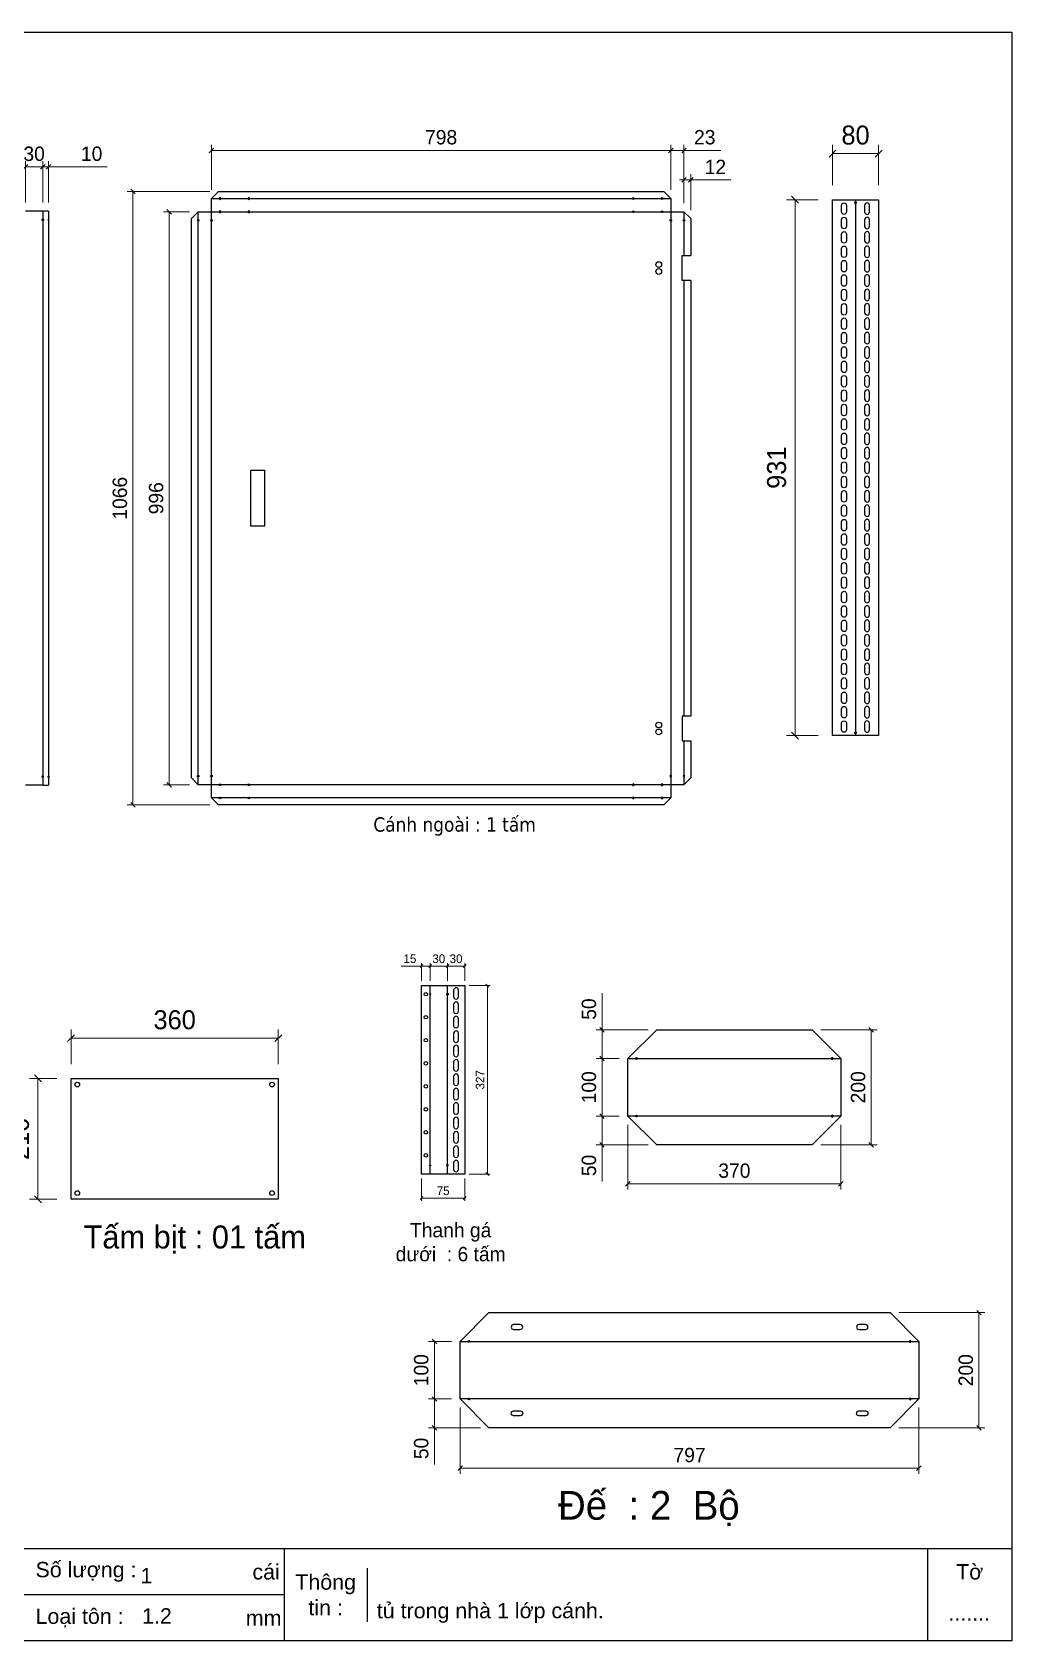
# Model space of a CAD drawing. Header units: millimetres. Extents: x 0 to 3953, y 0 to 2795.
# Drawn here: x 2251 to 3953, y 0 to 2795 of the extents above; entities that cross this region are included whole.
import ezdxf

# ---------------------------------------------------------------- set-up
doc = ezdxf.new("R2010")
doc.units = ezdxf.units.MM
doc.linetypes.add('DASHED', pattern=[0.75, 0.5, -0.25])
for name, color, linetype in [('CNC', 7, 'Continuous'), ('DIM', 253, 'Continuous'), ('THIET BI', 2, 'Continuous')]:
    doc.layers.add(name, color=color, linetype=linetype)
doc.styles.add('Arial', font='arial.ttf')
doc.dimstyles.new('Dim-15', dxfattribs={"dimtxt": 15, "dimasz": 5, "dimexe": 5, "dimexo": 8, "dimgap": 5, "dimtad": 1, "dimdec": 0, "dimtxsty": 'Standard', "dimblk": 'OBLIQUE', "dimcen": 10, "dimclrd": 5, "dimclre": 5, "dimclrt": 3, "dimazin": 3, "dimtfac": 1, "dimtdec": 0, "dimtmove": 0, "dimatfit": 3, "dimldrblk": 'OBLIQUE', "dimlwd": 9, "dimlwe": 9})
doc.dimstyles.new('Dim-25', dxfattribs={"dimtxt": 25, "dimasz": 8, "dimexe": 10, "dimexo": 15, "dimgap": 10, "dimtad": 1, "dimdec": 0, "dimtxsty": 'Standard', "dimblk": 'OBLIQUE', "dimcen": 10, "dimclrd": 5, "dimclre": 5, "dimclrt": 3, "dimazin": 3, "dimtfac": 1, "dimtdec": 0, "dimtmove": 0, "dimatfit": 3, "dimldrblk": 'OBLIQUE', "dimlwd": 9, "dimlwe": 9})
doc.dimstyles.new('Dim-33', dxfattribs={"dimtxt": 33, "dimasz": 12, "dimexe": 15, "dimexo": 25, "dimgap": 15, "dimtad": 1, "dimdec": 0, "dimtxsty": 'Standard', "dimblk": 'OBLIQUE', "dimcen": 10, "dimclrd": 5, "dimclre": 5, "dimclrt": 3, "dimazin": 3, "dimtfac": 1, "dimtdec": 0, "dimtmove": 0, "dimatfit": 3, "dimldrblk": 'OPEN30', "dimlwd": 9, "dimlwe": 9})

# ---------------------------------------------------------------- blocks, each defined once
blk = doc.blocks.new('f3daunguoc')
at = {"layer": 'CNC', "color": 2, "lineweight": -3}
blk.add_circle((0, 0), 1.5, dxfattribs=at)
blk = doc.blocks.new('*D1')
at = {"color": 0, "linetype": 'ByBlock', "lineweight": -2}
for p, q in [((3379.4, 2534.3), (3387.4, 2542.3)), ((3399.4, 2542.3), (3391.4, 2534.3))]:
    blk.add_line(p, q, dxfattribs=at)
at = {"layer": 'Defpoints', "color": 0, "ltscale": 3, "transparency": 16777216}
for p in [(3395.4, 2538.3), (3383.4, 2483.1), (3395.4, 2471.1)]:
    blk.add_point(p, dxfattribs=at)
at = {"layer": 'DIM', "color": 5, "lineweight": 9, "ltscale": 3, "transparency": 16777216}
for p, q in [((3383.4, 2498.1), (3383.4, 2548.3)), ((3395.4, 2486.1), (3395.4, 2548.3)), ((3383.4, 2538.3), (3375.4, 2538.3)), ((3383.4, 2538.3), (3395.4, 2538.3)), ((3395.4, 2538.3), (3464.6, 2538.3))]:
    blk.add_line(p, q, dxfattribs=at)
at = {"layer": 'DIM', "color": 3, "ltscale": 3, "transparency": 16777216, "insert": (3438, 2560.9), "char_height": 25, "attachment_point": 5}
blk.add_mtext('12', dxfattribs=at)
blk = doc.blocks.new('_Oblique')
at = {"color": 0, "linetype": 'ByBlock', "lineweight": -2}
blk.add_line((-0.5, -0.5), (0.5, 0.5), dxfattribs=at)
blk = doc.blocks.new('*D2')
at = {"color": 0, "linetype": 'ByBlock', "lineweight": -2}
for p, q in [((3364.4, 2593.6), (3356.4, 2585.6)), ((3379.4, 2585.6), (3387.4, 2593.6))]:
    blk.add_line(p, q, dxfattribs=at)
at = {"layer": 'Defpoints', "color": 0, "ltscale": 3, "transparency": 16777216}
for p in [(3383.4, 2589.6), (3360.4, 2506.1), (3383.4, 2483.1)]:
    blk.add_point(p, dxfattribs=at)
at = {"layer": 'DIM', "color": 5, "lineweight": 9, "ltscale": 3, "transparency": 16777216}
for p, q in [((3360.4, 2521.1), (3360.4, 2599.6)), ((3383.4, 2498.1), (3383.4, 2599.6)), ((3360.4, 2589.6), (3383.4, 2589.6)), ((3383.4, 2589.6), (3447.7, 2589.6))]:
    blk.add_line(p, q, dxfattribs=at)
at = {"layer": 'DIM', "color": 3, "ltscale": 3, "transparency": 16777216, "insert": (3419.5, 2612.4), "char_height": 25, "attachment_point": 5}
blk.add_mtext('23', dxfattribs=at)
blk = doc.blocks.new('*D3')
at = {"color": 0, "linetype": 'ByBlock', "lineweight": -2}
for p, q in [((2566.4, 2593.6), (2558.4, 2585.6)), ((3356.4, 2585.6), (3364.4, 2593.6))]:
    blk.add_line(p, q, dxfattribs=at)
at = {"layer": 'Defpoints', "color": 0, "ltscale": 3, "transparency": 16777216}
for p in [(2562.4, 2589.6), (2562.4, 2506.1), (3360.4, 2506.1)]:
    blk.add_point(p, dxfattribs=at)
at = {"layer": 'DIM', "color": 5, "lineweight": 9, "ltscale": 3, "transparency": 16777216}
for p, q in [((2562.4, 2521.1), (2562.4, 2599.6)), ((3360.4, 2521.1), (3360.4, 2599.6)), ((3360.4, 2589.6), (2562.4, 2589.6))]:
    blk.add_line(p, q, dxfattribs=at)
at = {"layer": 'DIM', "color": 3, "ltscale": 3, "transparency": 16777216, "insert": (2961.4, 2612.4), "char_height": 25, "attachment_point": 5}
blk.add_mtext('798', dxfattribs=at)
blk = doc.blocks.new('*D4')
at = {"color": 0, "linetype": 'ByBlock', "lineweight": -2}
for p, q in [((2430, 2514.1), (2422, 2522.1)), ((2422, 1456.5), (2430, 1448.5))]:
    blk.add_line(p, q, dxfattribs=at)
at = {"layer": 'Defpoints', "color": 0, "ltscale": 3, "transparency": 16777216}
for p in [(2574.4, 2518.1), (2426, 1452.5), (2574.4, 1452.5)]:
    blk.add_point(p, dxfattribs=at)
at = {"layer": 'DIM', "color": 5, "lineweight": 9, "ltscale": 3, "transparency": 16777216}
for p, q in [((2559.4, 2518.1), (2416, 2518.1)), ((2426, 2518.1), (2426, 1452.5)), ((2559.4, 1452.5), (2416, 1452.5))]:
    blk.add_line(p, q, dxfattribs=at)
at = {"layer": 'DIM', "color": 3, "ltscale": 3, "transparency": 16777216, "insert": (2403.3, 1985.3), "char_height": 25, "attachment_point": 5, "rotation": 90}
blk.add_mtext('1066', dxfattribs=at)
blk = doc.blocks.new('*D5')
at = {"color": 0, "linetype": 'ByBlock', "lineweight": -2}
for p, q in [((2493, 2479.1), (2485, 2487.1)), ((2485, 1491.5), (2493, 1483.5))]:
    blk.add_line(p, q, dxfattribs=at)
at = {"layer": 'Defpoints', "color": 0, "ltscale": 3, "transparency": 16777216}
for p in [(2489, 2483.1), (2539.4, 2483.1), (2539.4, 1487.5)]:
    blk.add_point(p, dxfattribs=at)
at = {"layer": 'DIM', "color": 5, "lineweight": 9, "ltscale": 3, "transparency": 16777216}
for p, q in [((2524.4, 2483.1), (2479, 2483.1)), ((2489, 1487.5), (2489, 2483.1)), ((2524.4, 1487.5), (2479, 1487.5))]:
    blk.add_line(p, q, dxfattribs=at)
at = {"layer": 'DIM', "color": 3, "ltscale": 3, "transparency": 16777216, "insert": (2466.3, 1985.3), "char_height": 25, "attachment_point": 5, "rotation": 90}
blk.add_mtext('996', dxfattribs=at)
blk = doc.blocks.new('*D13')
at = {"color": 0, "linetype": 'ByBlock', "lineweight": -2}
for p, q in [((2243.2, 2564.9), (2235.2, 2556.9)), ((2265.2, 2556.9), (2273.2, 2564.9))]:
    blk.add_line(p, q, dxfattribs=at)
at = {"layer": 'Defpoints', "color": 0, "transparency": 16777216}
for p in [(2269.2, 2560.9), (2239.2, 2484.1), (2269.2, 2484.1)]:
    blk.add_point(p, dxfattribs=at)
at = {"layer": 'DIM', "color": 5, "lineweight": 9, "transparency": 16777216}
for p, q in [((2239.2, 2499.1), (2239.2, 2570.9)), ((2239.2, 2560.9), (2269.2, 2560.9)), ((2269.2, 2499.1), (2269.2, 2570.9))]:
    blk.add_line(p, q, dxfattribs=at)
at = {"layer": 'DIM', "color": 3, "transparency": 16777216, "insert": (2254.2, 2583.7), "char_height": 25, "attachment_point": 5}
blk.add_mtext('30', dxfattribs=at)
blk = doc.blocks.new('*D14')
at = {"color": 0, "linetype": 'ByBlock', "lineweight": -2}
for p, q in [((2265.2, 2556.9), (2273.2, 2564.9)), ((2283.2, 2564.9), (2275.2, 2556.9))]:
    blk.add_line(p, q, dxfattribs=at)
at = {"layer": 'Defpoints', "color": 0, "transparency": 16777216}
for p in [(2279.2, 2560.9), (2269.2, 2484.1), (2279.2, 2484.1)]:
    blk.add_point(p, dxfattribs=at)
at = {"layer": 'DIM', "color": 5, "lineweight": 9, "transparency": 16777216}
for p, q in [((2269.2, 2560.9), (2261.2, 2560.9)), ((2269.2, 2499.1), (2269.2, 2570.9)), ((2269.2, 2560.9), (2279.2, 2560.9)), ((2279.2, 2499.1), (2279.2, 2570.9)), ((2279.2, 2560.9), (2380.9, 2560.9))]:
    blk.add_line(p, q, dxfattribs=at)
at = {"layer": 'DIM', "color": 3, "transparency": 16777216, "insert": (2354.2, 2583.7), "char_height": 25, "attachment_point": 5}
blk.add_mtext('10', dxfattribs=at)
blk = doc.blocks.new('f2dauxuoi')
at = {"layer": 'CNC', "color": 2, "lineweight": -3}
blk.add_circle((0, 0), 1, dxfattribs=at)
blk = doc.blocks.new('*D23')
at = {"color": 0, "linetype": 'ByBlock', "lineweight": -2}
for p, q in [((3044.3, 1136), (3039.3, 1141)), ((3039.3, 813.6), (3044.3, 808.6))]:
    blk.add_line(p, q, dxfattribs=at)
at = {"layer": 'Defpoints', "color": 0, "transparency": 16777216}
for p in [(3002.4, 1138.5), (3002.4, 811.1), (3041.8, 811.1)]:
    blk.add_point(p, dxfattribs=at)
at = {"layer": 'DIM', "color": 5, "lineweight": 9, "transparency": 16777216}
for p, q in [((3010.4, 1138.5), (3046.8, 1138.5)), ((3041.8, 1138.5), (3041.8, 811.1)), ((3010.4, 811.1), (3046.8, 811.1))]:
    blk.add_line(p, q, dxfattribs=at)
at = {"layer": 'DIM', "color": 3, "transparency": 16777216, "insert": (3029.2, 974.8), "char_height": 15, "attachment_point": 5, "rotation": 90}
blk.add_mtext('327', dxfattribs=at)
blk = doc.blocks.new('*D24')
at = {"color": 0, "linetype": 'ByBlock', "lineweight": -2}
for p, q in [((2929.9, 771.8), (2924.9, 766.8)), ((2999.9, 766.8), (3004.9, 771.8))]:
    blk.add_line(p, q, dxfattribs=at)
at = {"layer": 'Defpoints', "color": 0, "transparency": 16777216}
for p in [(2927.4, 811.1), (3002.4, 811.1), (3002.4, 769.3)]:
    blk.add_point(p, dxfattribs=at)
at = {"layer": 'DIM', "color": 5, "lineweight": 9, "transparency": 16777216}
for p, q in [((2927.4, 803.1), (2927.4, 764.3)), ((3002.4, 803.1), (3002.4, 764.3)), ((2927.4, 769.3), (3002.4, 769.3))]:
    blk.add_line(p, q, dxfattribs=at)
at = {"layer": 'DIM', "color": 3, "transparency": 16777216, "insert": (2964.9, 781.9), "char_height": 15, "attachment_point": 5}
blk.add_mtext('75', dxfattribs=at)
blk = doc.blocks.new('*D25')
at = {"color": 0, "linetype": 'ByBlock', "lineweight": -2}
for p, q in [((2944.9, 1175), (2939.9, 1170)), ((2969.9, 1170), (2974.9, 1175))]:
    blk.add_line(p, q, dxfattribs=at)
at = {"layer": 'Defpoints', "color": 0, "transparency": 16777216}
for p in [(2972.4, 1172.5), (2942.4, 1138.5), (2972.4, 1138.5)]:
    blk.add_point(p, dxfattribs=at)
at = {"layer": 'DIM', "color": 5, "lineweight": 9, "transparency": 16777216}
for p, q in [((2942.4, 1146.5), (2942.4, 1177.5)), ((2972.4, 1146.5), (2972.4, 1177.5)), ((2942.4, 1172.5), (2972.4, 1172.5))]:
    blk.add_line(p, q, dxfattribs=at)
at = {"layer": 'DIM', "color": 3, "transparency": 16777216, "insert": (2957.4, 1185.1), "char_height": 15, "attachment_point": 5}
blk.add_mtext('30', dxfattribs=at)
blk = doc.blocks.new('*D26')
at = {"color": 0, "linetype": 'ByBlock', "lineweight": -2}
for p, q in [((2974.9, 1175), (2969.9, 1170)), ((2999.9, 1170), (3004.9, 1175))]:
    blk.add_line(p, q, dxfattribs=at)
at = {"layer": 'Defpoints', "color": 0, "transparency": 16777216}
for p in [(3002.4, 1172.5), (2972.4, 1138.5), (3002.4, 1138.5)]:
    blk.add_point(p, dxfattribs=at)
at = {"layer": 'DIM', "color": 5, "lineweight": 9, "transparency": 16777216}
for p, q in [((2972.4, 1146.5), (2972.4, 1177.5)), ((3002.4, 1146.5), (3002.4, 1177.5)), ((2972.4, 1172.5), (3002.4, 1172.5))]:
    blk.add_line(p, q, dxfattribs=at)
at = {"layer": 'DIM', "color": 3, "transparency": 16777216, "insert": (2987.4, 1185.1), "char_height": 15, "attachment_point": 5}
blk.add_mtext('30', dxfattribs=at)
blk = doc.blocks.new('*D27')
at = {"color": 0, "linetype": 'ByBlock', "lineweight": -2}
for p, q in [((2929.9, 1175), (2924.9, 1170)), ((2939.9, 1170), (2944.9, 1175))]:
    blk.add_line(p, q, dxfattribs=at)
at = {"layer": 'Defpoints', "color": 0, "transparency": 16777216}
for p in [(2927.4, 1172.5), (2927.4, 1138.5), (2942.4, 1138.5)]:
    blk.add_point(p, dxfattribs=at)
at = {"layer": 'DIM', "color": 5, "lineweight": 9, "transparency": 16777216}
for p, q in [((2927.4, 1146.5), (2927.4, 1177.5)), ((2942.4, 1146.5), (2942.4, 1177.5)), ((2927.4, 1172.5), (2892.2, 1172.5)), ((2942.4, 1172.5), (2927.4, 1172.5))]:
    blk.add_line(p, q, dxfattribs=at)
at = {"layer": 'DIM', "color": 3, "transparency": 16777216, "insert": (2907.3, 1185.1), "char_height": 15, "attachment_point": 5}
blk.add_mtext('15', dxfattribs=at)
blk = doc.blocks.new('ovan8.5x20')
at = {"layer": 'CNC', "color": 2, "lineweight": -3}
for p, q in [((5.7, 4.2), (-5.8, 4.2)), ((-5.8, -4.2), (5.7, -4.2))]:
    blk.add_line(p, q, dxfattribs=at)
for centre, start, end in [((-5.8, 0), 90, 270), ((5.7, 0), 270, 90)]:
    blk.add_arc(centre, 4.25, start, end, dxfattribs=at)
blk = doc.blocks.new('*D28')
at = {"color": 0, "linetype": 'ByBlock', "lineweight": -2}
for p, q in [((3647.5, 2590.2), (3635.5, 2578.2)), ((3715.5, 2578.2), (3727.5, 2590.2))]:
    blk.add_line(p, q, dxfattribs=at)
at = {"layer": 'Defpoints', "color": 0, "ltscale": 3, "transparency": 16777216}
for p in [(3721.5, 2584.2), (3641.5, 2504), (3721.5, 2504)]:
    blk.add_point(p, dxfattribs=at)
at = {"layer": 'DIM', "color": 5, "lineweight": 9, "ltscale": 3, "transparency": 16777216}
for p, q in [((3641.5, 2529), (3641.5, 2599.2)), ((3641.5, 2584.2), (3721.5, 2584.2)), ((3721.5, 2529), (3721.5, 2599.2))]:
    blk.add_line(p, q, dxfattribs=at)
at = {"layer": 'DIM', "color": 3, "ltscale": 3, "transparency": 16777216, "insert": (3681.5, 2616.1), "char_height": 33, "attachment_point": 5}
blk.add_mtext('80', dxfattribs=at)
blk = doc.blocks.new('_Open30')
at = {"color": 0, "linetype": 'ByBlock', "lineweight": -2}
for p, q in [((-1, 0.27), (0, 0)), ((0, 0), (-1, -0.27)), ((0, 0), (-1, 0))]:
    blk.add_line(p, q, dxfattribs=at)
blk = doc.blocks.new('*D29')
at = {"color": 0, "linetype": 'ByBlock', "lineweight": -2}
for p, q in [((3582.4, 2498), (3570.4, 2510)), ((3570.4, 1578.8), (3582.4, 1566.8))]:
    blk.add_line(p, q, dxfattribs=at)
at = {"layer": 'Defpoints', "color": 0, "ltscale": 3, "transparency": 16777216}
for p in [(3641.5, 2504), (3576.4, 1572.8), (3641.5, 1572.8)]:
    blk.add_point(p, dxfattribs=at)
at = {"layer": 'DIM', "color": 5, "lineweight": 9, "ltscale": 3, "transparency": 16777216}
for p, q in [((3616.5, 2504), (3561.4, 2504)), ((3576.4, 2504), (3576.4, 1572.8)), ((3616.5, 1572.8), (3561.4, 1572.8))]:
    blk.add_line(p, q, dxfattribs=at)
at = {"layer": 'DIM', "color": 3, "ltscale": 3, "transparency": 16777216, "insert": (3544.5, 2038.4), "char_height": 33, "attachment_point": 5, "rotation": 90}
blk.add_mtext('931', dxfattribs=at)
blk = doc.blocks.new('*D33')
at = {"color": 0, "linetype": 'ByBlock', "lineweight": -2}
for p, q in [((3712.8, 1057.8), (3704.8, 1065.8)), ((3704.8, 865.8), (3712.8, 857.8))]:
    blk.add_line(p, q, dxfattribs=at)
at = {"layer": 'Defpoints', "color": 0, "transparency": 16777216}
for p in [(3606, 1061.8), (3606, 861.8), (3708.8, 861.8)]:
    blk.add_point(p, dxfattribs=at)
at = {"layer": 'DIM', "color": 5, "lineweight": 9, "transparency": 16777216}
for p, q in [((3621, 1061.8), (3718.8, 1061.8)), ((3708.8, 1061.8), (3708.8, 861.8)), ((3621, 861.8), (3718.8, 861.8))]:
    blk.add_line(p, q, dxfattribs=at)
at = {"layer": 'DIM', "color": 3, "transparency": 16777216, "insert": (3686, 961.8), "char_height": 25, "attachment_point": 5, "rotation": 90}
blk.add_mtext('200', dxfattribs=at)
blk = doc.blocks.new('*D34')
at = {"color": 0, "linetype": 'ByBlock', "lineweight": -2}
for p, q in [((3290, 798.1), (3282, 790.1)), ((3652, 790.1), (3660, 798.1))]:
    blk.add_line(p, q, dxfattribs=at)
at = {"layer": 'Defpoints', "color": 0, "transparency": 16777216}
for p in [(3286, 911.8), (3656, 911.8), (3656, 794.1)]:
    blk.add_point(p, dxfattribs=at)
at = {"layer": 'DIM', "color": 5, "lineweight": 9, "transparency": 16777216}
for p, q in [((3286, 896.8), (3286, 784.1)), ((3656, 896.8), (3656, 784.1)), ((3286, 794.1), (3656, 794.1))]:
    blk.add_line(p, q, dxfattribs=at)
at = {"layer": 'DIM', "color": 3, "transparency": 16777216, "insert": (3471, 816.8), "char_height": 25, "attachment_point": 5}
blk.add_mtext('370', dxfattribs=at)
blk = doc.blocks.new('*D35')
at = {"color": 0, "linetype": 'ByBlock', "lineweight": -2}
for p, q in [((3245, 1007.8), (3237, 1015.8)), ((3237, 915.8), (3245, 907.8))]:
    blk.add_line(p, q, dxfattribs=at)
at = {"layer": 'Defpoints', "color": 0, "transparency": 16777216}
for p in [(3286, 1011.8), (3241, 911.8), (3286, 911.8)]:
    blk.add_point(p, dxfattribs=at)
at = {"layer": 'DIM', "color": 5, "lineweight": 9, "transparency": 16777216}
for p, q in [((3271, 1011.8), (3231, 1011.8)), ((3241, 1011.8), (3241, 911.8)), ((3271, 911.8), (3231, 911.8))]:
    blk.add_line(p, q, dxfattribs=at)
at = {"layer": 'DIM', "color": 3, "transparency": 16777216, "insert": (3218.3, 961.8), "char_height": 25, "attachment_point": 5, "rotation": 90}
blk.add_mtext('100', dxfattribs=at)
blk = doc.blocks.new('*D36')
at = {"color": 0, "linetype": 'ByBlock', "lineweight": -2}
for p, q in [((3245, 1057.8), (3237, 1065.8)), ((3237, 1015.8), (3245, 1007.8))]:
    blk.add_line(p, q, dxfattribs=at)
at = {"layer": 'Defpoints', "color": 0, "transparency": 16777216}
for p in [(3241, 1061.8), (3336, 1061.8), (3286, 1011.8)]:
    blk.add_point(p, dxfattribs=at)
at = {"layer": 'DIM', "color": 5, "lineweight": 9, "transparency": 16777216}
for p, q in [((3241, 1061.8), (3241, 1125.6)), ((3321, 1061.8), (3231, 1061.8)), ((3241, 1011.8), (3241, 1061.8)), ((3271, 1011.8), (3231, 1011.8))]:
    blk.add_line(p, q, dxfattribs=at)
at = {"layer": 'DIM', "color": 3, "transparency": 16777216, "insert": (3218.3, 1097.7), "char_height": 25, "attachment_point": 5, "rotation": 90}
blk.add_mtext('50', dxfattribs=at)
blk = doc.blocks.new('*D37')
at = {"color": 0, "linetype": 'ByBlock', "lineweight": -2}
for p, q in [((3245, 907.8), (3237, 915.8)), ((3237, 865.8), (3245, 857.8))]:
    blk.add_line(p, q, dxfattribs=at)
at = {"layer": 'Defpoints', "color": 0, "transparency": 16777216}
for p in [(3286, 911.8), (3241, 861.8), (3336, 861.8)]:
    blk.add_point(p, dxfattribs=at)
at = {"layer": 'DIM', "color": 5, "lineweight": 9, "transparency": 16777216}
for p, q in [((3271, 911.8), (3231, 911.8)), ((3241, 911.8), (3241, 861.8)), ((3321, 861.8), (3231, 861.8)), ((3241, 861.8), (3241, 798.1))]:
    blk.add_line(p, q, dxfattribs=at)
at = {"layer": 'DIM', "color": 3, "transparency": 16777216, "insert": (3218.3, 826), "char_height": 25, "attachment_point": 5, "rotation": 90}
blk.add_mtext('50', dxfattribs=at)
blk = doc.blocks.new('*D38')
at = {"color": 0, "linetype": 'ByBlock', "lineweight": -2}
for p, q in [((2998.6, 303.9), (2990.6, 295.9)), ((3787.6, 295.9), (3795.6, 303.9))]:
    blk.add_line(p, q, dxfattribs=at)
at = {"layer": 'Defpoints', "color": 0, "transparency": 16777216}
for p in [(2994.6, 420.2), (3791.6, 420.2), (3791.6, 299.9)]:
    blk.add_point(p, dxfattribs=at)
at = {"layer": 'DIM', "color": 5, "lineweight": 9, "transparency": 16777216}
for p, q in [((2994.6, 405.2), (2994.6, 289.9)), ((3791.6, 405.2), (3791.6, 289.9)), ((2994.6, 299.9), (3791.6, 299.9))]:
    blk.add_line(p, q, dxfattribs=at)
at = {"layer": 'DIM', "color": 3, "transparency": 16777216, "insert": (3393.1, 322.6), "char_height": 25, "attachment_point": 5}
blk.add_mtext('797', dxfattribs=at)
blk = doc.blocks.new('*D39')
at = {"color": 0, "linetype": 'ByBlock', "lineweight": -2}
for p, q in [((2953.7, 516.2), (2945.7, 524.2)), ((2945.7, 424.2), (2953.7, 416.2))]:
    blk.add_line(p, q, dxfattribs=at)
at = {"layer": 'Defpoints', "color": 0, "transparency": 16777216}
for p in [(2994.6, 520.2), (2949.7, 420.2), (2994.6, 420.2)]:
    blk.add_point(p, dxfattribs=at)
at = {"layer": 'DIM', "color": 5, "lineweight": 9, "transparency": 16777216}
for p, q in [((2979.6, 520.2), (2939.7, 520.2)), ((2949.7, 520.2), (2949.7, 420.2)), ((2979.6, 420.2), (2939.7, 420.2))]:
    blk.add_line(p, q, dxfattribs=at)
at = {"layer": 'DIM', "color": 3, "transparency": 16777216, "insert": (2926.9, 470.2), "char_height": 25, "attachment_point": 5, "rotation": 90}
blk.add_mtext('100', dxfattribs=at)
blk = doc.blocks.new('*D40')
at = {"color": 0, "linetype": 'ByBlock', "lineweight": -2}
for p, q in [((2953.7, 416.2), (2945.7, 424.2)), ((2945.7, 374.2), (2953.7, 366.2))]:
    blk.add_line(p, q, dxfattribs=at)
at = {"layer": 'Defpoints', "color": 0, "transparency": 16777216}
for p in [(2994.6, 420.2), (2949.7, 370.2), (3044.6, 370.2)]:
    blk.add_point(p, dxfattribs=at)
at = {"layer": 'DIM', "color": 5, "lineweight": 9, "transparency": 16777216}
for p, q in [((2979.6, 420.2), (2939.7, 420.2)), ((2949.7, 420.2), (2949.7, 370.2)), ((3029.6, 370.2), (2939.7, 370.2)), ((2949.7, 370.2), (2949.7, 306.4))]:
    blk.add_line(p, q, dxfattribs=at)
at = {"layer": 'DIM', "color": 3, "transparency": 16777216, "insert": (2926.9, 334.3), "char_height": 25, "attachment_point": 5, "rotation": 90}
blk.add_mtext('50', dxfattribs=at)
blk = doc.blocks.new('*D41')
at = {"color": 0, "linetype": 'ByBlock', "lineweight": -2}
for p, q in [((3900, 566.2), (3892, 574.2)), ((3892, 374.2), (3900, 366.2))]:
    blk.add_line(p, q, dxfattribs=at)
at = {"layer": 'Defpoints', "color": 0, "ltscale": 3, "transparency": 16777216}
for p in [(3741.6, 570.2), (3896, 570.2), (3741.6, 370.2)]:
    blk.add_point(p, dxfattribs=at)
at = {"layer": 'DIM', "color": 5, "lineweight": 9, "ltscale": 3, "transparency": 16777216}
for p, q in [((3756.6, 570.2), (3906, 570.2)), ((3896, 370.2), (3896, 570.2)), ((3756.6, 370.2), (3906, 370.2))]:
    blk.add_line(p, q, dxfattribs=at)
at = {"layer": 'DIM', "color": 3, "ltscale": 3, "transparency": 16777216, "insert": (3873.2, 470.2), "char_height": 25, "attachment_point": 5, "rotation": 90}
blk.add_mtext('200', dxfattribs=at)
blk = doc.blocks.new('*D45')
at = {"color": 0, "linetype": 'ByBlock', "lineweight": -2}
for p, q in [((2324.4, 1053.1), (2312.4, 1041.1)), ((2672.4, 1041.1), (2684.4, 1053.1))]:
    blk.add_line(p, q, dxfattribs=at)
at = {"color": 5, "lineweight": 9, "ltscale": 3, "transparency": 16777216}
for p, q in [((2318.4, 1002.2), (2318.4, 1062.1)), ((2318.4, 1047.1), (2678.4, 1047.1)), ((2678.4, 1002.2), (2678.4, 1062.1))]:
    blk.add_line(p, q, dxfattribs=at)
at = {"layer": 'Defpoints', "color": 0, "ltscale": 3, "transparency": 16777216}
for p in [(2678.4, 1047.1), (2318.4, 977.2), (2678.4, 977.2)]:
    blk.add_point(p, dxfattribs=at)
at = {"color": 3, "ltscale": 3, "transparency": 16777216, "insert": (2498.4, 1078.9), "char_height": 33, "attachment_point": 5}
blk.add_mtext('360', dxfattribs=at)
blk = doc.blocks.new('*D46')
at = {"color": 0, "linetype": 'ByBlock', "lineweight": -2}
for p, q in [((2266.9, 971.2), (2254.9, 983.2)), ((2254.9, 773.2), (2266.9, 761.2))]:
    blk.add_line(p, q, dxfattribs=at)
at = {"color": 5, "lineweight": 9, "ltscale": 3, "transparency": 16777216}
for p, q in [((2293.4, 977.2), (2245.9, 977.2)), ((2260.9, 977.2), (2260.9, 767.2)), ((2293.4, 767.2), (2245.9, 767.2))]:
    blk.add_line(p, q, dxfattribs=at)
at = {"layer": 'Defpoints', "color": 0, "ltscale": 3, "transparency": 16777216}
for p in [(2318.4, 977.2), (2260.9, 767.2), (2318.4, 767.2)]:
    blk.add_point(p, dxfattribs=at)
at = {"color": 3, "ltscale": 3, "transparency": 16777216, "insert": (2229, 872.2), "char_height": 33, "attachment_point": 5, "rotation": 90}
blk.add_mtext('210', dxfattribs=at)
blk = doc.blocks.new('KHUNG CHUẨN')
at = {"color": 7}
for p, q in [((19889.2, -28535.2), (16919.2, -28535.2)), ((18939.2, -28535.2), (18939.2, -28655.2)), ((19779.2, -28535.2), (19779.2, -28655.2)), ((19047.6, -28560.2), (19047.6, -28630.2)), ((18939.2, -28595.2), (16919.2, -28595.2))]:
    blk.add_line(p, q, dxfattribs=at)
blk.add_lwpolyline([(16919.2, -26555.2), (19889.2, -26555.2), (19889.2, -28655.2), (16919.2, -28655.2)], close=True, dxfattribs=at)
at = {"color": 2, "char_height": 20, "style": 'Arial'}
for s, insert, width, attachment_point in [('  Số lượng :', (18599.2, -28565.2), 917.634, 4), ('cái', (18897.9, -28565.2), 63.517, 4), ('Tờ', (19834.2, -28565.2), 110, 5), ('Thông\\Ptin :', (18993.4, -28595.2), 108.311, 5), ('  Loại tôn :', (18599.2, -28625.2), 917.634, 4), ('mm', (18889.2, -28625.2), 917.634, 4)]:
    blk.add_mtext(s, dxfattribs=dict(at, insert=insert, width=width, attachment_point=attachment_point))
at = {"color": 3, "style": 'Arial'}
for tag, p in [('#01', (17055.6, -28580.1)), ('#02', (17431.4, -28580.1)), ('#03', (18030.6, -28580.1)), ('#08', (18751.7, -28580.1)), ('#10', (19064.8, -28580.1)), ('#04', (17024.8, -28634.6)), ('#05', (17308.5, -28633)), ('#06', (17632.7, -28633.7)), ('#07', (18002, -28634.7)), ('#09', (18753.8, -28632.6)), ('#11', (19060.3, -28625.7)), ('#12', (19806.5, -28628.9))]:
    blk.add_attdef(tag, p, '', height=20, dxfattribs=at)

msp = doc.modelspace()

# ---------------------------------------------------------------- linework, layer by layer
at = {"color": 7}
for p, q in [((3681.5, 2504), (3681.5, 1572.8)), ((2269.2, 2484.1), (2239.2, 2484.1)), ((2269.2, 2484.1), (2269.2, 1486.5)), ((2279.2, 2484.1), (2279.2, 1486.5)), ((2269.2, 1486.5), (2239.2, 1486.5)), ((2927.4, 1138.5), (3002.4, 1138.5)), ((2927.4, 811.1), (2927.4, 1138.5)), ((2942.4, 811.1), (2942.4, 1138.5)), ((2972.4, 811.1), (2972.4, 1138.5)), ((3002.4, 1138.5), (3002.4, 811.1)), ((3286, 1011.8), (3336, 1061.8)), ((3336, 1061.8), (3606, 1061.8)), ((3606, 1061.8), (3656, 1011.8)), ((3286, 1011.8), (3656, 1011.8)), ((3286, 911.8), (3286, 1011.8)), ((3656, 1011.8), (3656, 911.8)), ((3656, 911.8), (3286, 911.8)), ((3286, 911.8), (3336, 861.8)), ((3656, 911.8), (3606, 861.8)), ((3606, 861.8), (3336, 861.8)), ((3002.4, 811.1), (2927.4, 811.1)), ((2994.6, 520.2), (3044.6, 570.2)), ((3044.6, 570.2), (3741.6, 570.2)), ((3741.6, 570.2), (3791.6, 520.2)), ((2994.6, 520.2), (3791.6, 520.2)), ((2994.6, 420.2), (2994.6, 520.2)), ((3791.6, 520.2), (3791.6, 420.2)), ((3791.6, 420.2), (2994.6, 420.2)), ((2994.6, 420.2), (3044.6, 370.2)), ((3791.6, 420.2), (3741.6, 370.2)), ((3741.6, 370.2), (3044.6, 370.2))]:
    msp.add_line(p, q, dxfattribs=at)
for points in [[(3395.4, 1606.8), (3380.4, 1606.8), (3380.4, 1563.8), (3395.4, 1563.8), (3395.4, 1499.5), (3383.4, 1487.5), (3360.4, 1487.5), (3360.4, 1464.5), (3348.4, 1452.5), (2574.4, 1452.5), (2562.4, 1464.5), (2562.4, 1487.5), (2539.4, 1487.5), (2527.4, 1499.5), (2527.4, 2471.1), (2539.4, 2483.1), (2562.4, 2483.1), (2562.4, 2506.1), (2574.4, 2518.1), (3348.4, 2518.1), (3360.4, 2506.1), (3360.4, 2483.1), (3383.4, 2483.1), (3395.4, 2471.1), (3395.4, 2406.8)], [(2562.4, 2506.1), (3360.4, 2506.1)], [(2279.2, 2484.1), (2269.2, 2484.1)], [(2539.4, 1487.5), (2539.4, 2483.1)], [(3383.4, 2483.1), (3383.4, 2406.8)], [(3383.4, 2363.8), (3383.4, 1606.8)], [(3395.4, 2363.8), (3395.4, 1606.8)], [(3383.4, 1563.8), (3383.4, 1487.5)], [(2269.2, 1486.5), (2279.2, 1486.5)], [(3360.4, 1464.5), (2562.4, 1464.5)]]:
    msp.add_lwpolyline(points, dxfattribs=at)
for points in [[(3641.5, 2504), (3721.5, 2504), (3721.5, 1572.8), (3641.5, 1572.8)], [(2562.4, 2483.1), (3360.4, 2483.1), (3360.4, 1487.5), (2562.4, 1487.5)], [(2318.4, 977.2), (2678.4, 977.2), (2678.4, 767.2), (2318.4, 767.2)]]:
    msp.add_lwpolyline(points, close=True, dxfattribs=at)
at = {"color": 2, "ltscale": 0.5}
for points in [[(3665.8, 2494.3), (3665.8, 2482.8, -1), (3657.3, 2482.8), (3657.3, 2494.3, -1)], [(3697.3, 2494.3), (3697.3, 2482.8, 1), (3705.8, 2482.8), (3705.8, 2494.3, 1)], [(3665.8, 2469.3), (3665.8, 2457.8, -1), (3657.3, 2457.8), (3657.3, 2469.3, -1)], [(3697.3, 2469.3), (3697.3, 2457.8, 1), (3705.8, 2457.8), (3705.8, 2469.3, 1)], [(3665.8, 2444.3), (3665.8, 2432.8, -1), (3657.3, 2432.8), (3657.3, 2444.3, -1)], [(3697.3, 2444.3), (3697.3, 2432.8, 1), (3705.8, 2432.8), (3705.8, 2444.3, 1)], [(3665.8, 2419.3), (3665.8, 2407.8, -1), (3657.3, 2407.8), (3657.3, 2419.3, -1)], [(3697.3, 2419.3), (3697.3, 2407.8, 1), (3705.8, 2407.8), (3705.8, 2419.3, 1)], [(3665.8, 2394.3), (3665.8, 2382.8, -1), (3657.3, 2382.8), (3657.3, 2394.3, -1)], [(3697.3, 2394.3), (3697.3, 2382.8, 1), (3705.8, 2382.8), (3705.8, 2394.3, 1)], [(3665.8, 2369.3), (3665.8, 2357.8, -1), (3657.3, 2357.8), (3657.3, 2369.3, -1)], [(3665.8, 2344.3), (3665.8, 2332.8, -1), (3657.3, 2332.8), (3657.3, 2344.3, -1)], [(3697.3, 2369.3), (3697.3, 2357.8, 1), (3705.8, 2357.8), (3705.8, 2369.3, 1)], [(3697.3, 2344.3), (3697.3, 2332.8, 1), (3705.8, 2332.8), (3705.8, 2344.3, 1)], [(3665.8, 2319.3), (3665.8, 2307.8, -1), (3657.3, 2307.8), (3657.3, 2319.3, -1)], [(3697.3, 2319.3), (3697.3, 2307.8, 1), (3705.8, 2307.8), (3705.8, 2319.3, 1)], [(3665.8, 2294.3), (3665.8, 2282.8, -1), (3657.3, 2282.8), (3657.3, 2294.3, -1)], [(3697.3, 2294.3), (3697.3, 2282.8, 1), (3705.8, 2282.8), (3705.8, 2294.3, 1)], [(3665.8, 2269.3), (3665.8, 2257.8, -1), (3657.3, 2257.8), (3657.3, 2269.3, -1)], [(3697.3, 2269.3), (3697.3, 2257.8, 1), (3705.8, 2257.8), (3705.8, 2269.3, 1)], [(3665.8, 2244.3), (3665.8, 2232.8, -1), (3657.3, 2232.8), (3657.3, 2244.3, -1)], [(3697.3, 2244.3), (3697.3, 2232.8, 1), (3705.8, 2232.8), (3705.8, 2244.3, 1)], [(3665.8, 2219.3), (3665.8, 2207.8, -1), (3657.3, 2207.8), (3657.3, 2219.3, -1)], [(3697.3, 2219.3), (3697.3, 2207.8, 1), (3705.8, 2207.8), (3705.8, 2219.3, 1)], [(3665.8, 2194.3), (3665.8, 2182.8, -1), (3657.3, 2182.8), (3657.3, 2194.3, -1)], [(3697.3, 2194.3), (3697.3, 2182.8, 1), (3705.8, 2182.8), (3705.8, 2194.3, 1)], [(3665.8, 2169.3), (3665.8, 2157.8, -1), (3657.3, 2157.8), (3657.3, 2169.3, -1)], [(3697.3, 2169.3), (3697.3, 2157.8, 1), (3705.8, 2157.8), (3705.8, 2169.3, 1)], [(3665.8, 2144.3), (3665.8, 2132.8, -1), (3657.3, 2132.8), (3657.3, 2144.3, -1)], [(3697.3, 2144.3), (3697.3, 2132.8, 1), (3705.8, 2132.8), (3705.8, 2144.3, 1)], [(3665.8, 2119.3), (3665.8, 2107.8, -1), (3657.3, 2107.8), (3657.3, 2119.3, -1)], [(3665.8, 2094.3), (3665.8, 2082.8, -1), (3657.3, 2082.8), (3657.3, 2094.3, -1)], [(3697.3, 2119.3), (3697.3, 2107.8, 1), (3705.8, 2107.8), (3705.8, 2119.3, 1)], [(3697.3, 2094.3), (3697.3, 2082.8, 1), (3705.8, 2082.8), (3705.8, 2094.3, 1)], [(3665.8, 2069.3), (3665.8, 2057.8, -1), (3657.3, 2057.8), (3657.3, 2069.3, -1)], [(3697.3, 2069.3), (3697.3, 2057.8, 1), (3705.8, 2057.8), (3705.8, 2069.3, 1)], [(3665.8, 2044.3), (3665.8, 2032.8, -1), (3657.3, 2032.8), (3657.3, 2044.3, -1)], [(3697.3, 2044.3), (3697.3, 2032.8, 1), (3705.8, 2032.8), (3705.8, 2044.3, 1)], [(3665.8, 2019.3), (3665.8, 2007.8, -1), (3657.3, 2007.8), (3657.3, 2019.3, -1)], [(3697.3, 2019.3), (3697.3, 2007.8, 1), (3705.8, 2007.8), (3705.8, 2019.3, 1)], [(3665.8, 1994.3), (3665.8, 1982.8, -1), (3657.3, 1982.8), (3657.3, 1994.3, -1)], [(3697.3, 1994.3), (3697.3, 1982.8, 1), (3705.8, 1982.8), (3705.8, 1994.3, 1)], [(3665.8, 1969.3), (3665.8, 1957.8, -1), (3657.3, 1957.8), (3657.3, 1969.3, -1)], [(3697.3, 1969.3), (3697.3, 1957.8, 1), (3705.8, 1957.8), (3705.8, 1969.3, 1)], [(3665.8, 1944.3), (3665.8, 1932.8, -1), (3657.3, 1932.8), (3657.3, 1944.3, -1)], [(3697.3, 1944.3), (3697.3, 1932.8, 1), (3705.8, 1932.8), (3705.8, 1944.3, 1)], [(3665.8, 1919.3), (3665.8, 1907.8, -1), (3657.3, 1907.8), (3657.3, 1919.3, -1)], [(3697.3, 1919.3), (3697.3, 1907.8, 1), (3705.8, 1907.8), (3705.8, 1919.3, 1)], [(3665.8, 1894.3), (3665.8, 1882.8, -1), (3657.3, 1882.8), (3657.3, 1894.3, -1)], [(3665.8, 1869.3), (3665.8, 1857.8, -1), (3657.3, 1857.8), (3657.3, 1869.3, -1)], [(3697.3, 1894.3), (3697.3, 1882.8, 1), (3705.8, 1882.8), (3705.8, 1894.3, 1)], [(3697.3, 1869.3), (3697.3, 1857.8, 1), (3705.8, 1857.8), (3705.8, 1869.3, 1)], [(3665.8, 1844.3), (3665.8, 1832.8, -1), (3657.3, 1832.8), (3657.3, 1844.3, -1)], [(3697.3, 1844.3), (3697.3, 1832.8, 1), (3705.8, 1832.8), (3705.8, 1844.3, 1)], [(3665.8, 1819.3), (3665.8, 1807.8, -1), (3657.3, 1807.8), (3657.3, 1819.3, -1)], [(3697.3, 1819.3), (3697.3, 1807.8, 1), (3705.8, 1807.8), (3705.8, 1819.3, 1)], [(3665.8, 1794.3), (3665.8, 1782.8, -1), (3657.3, 1782.8), (3657.3, 1794.3, -1)], [(3697.3, 1794.3), (3697.3, 1782.8, 1), (3705.8, 1782.8), (3705.8, 1794.3, 1)], [(3665.8, 1769.3), (3665.8, 1757.8, -1), (3657.3, 1757.8), (3657.3, 1769.3, -1)], [(3697.3, 1769.3), (3697.3, 1757.8, 1), (3705.8, 1757.8), (3705.8, 1769.3, 1)], [(3665.8, 1744.3), (3665.8, 1732.8, -1), (3657.3, 1732.8), (3657.3, 1744.3, -1)], [(3697.3, 1744.3), (3697.3, 1732.8, 1), (3705.8, 1732.8), (3705.8, 1744.3, 1)], [(3665.8, 1719.3), (3665.8, 1707.8, -1), (3657.3, 1707.8), (3657.3, 1719.3, -1)], [(3697.3, 1719.3), (3697.3, 1707.8, 1), (3705.8, 1707.8), (3705.8, 1719.3, 1)], [(3665.8, 1694.3), (3665.8, 1682.8, -1), (3657.3, 1682.8), (3657.3, 1694.3, -1)], [(3697.3, 1694.3), (3697.3, 1682.8, 1), (3705.8, 1682.8), (3705.8, 1694.3, 1)], [(3665.8, 1669.3), (3665.8, 1657.8, -1), (3657.3, 1657.8), (3657.3, 1669.3, -1)], [(3697.3, 1669.3), (3697.3, 1657.8, 1), (3705.8, 1657.8), (3705.8, 1669.3, 1)], [(3665.8, 1644.3), (3665.8, 1632.8, -1), (3657.3, 1632.8), (3657.3, 1644.3, -1)], [(3665.8, 1619.3), (3665.8, 1607.8, -1), (3657.3, 1607.8), (3657.3, 1619.3, -1)], [(3697.3, 1644.3), (3697.3, 1632.8, 1), (3705.8, 1632.8), (3705.8, 1644.3, 1)], [(3697.3, 1619.3), (3697.3, 1607.8, 1), (3705.8, 1607.8), (3705.8, 1619.3, 1)], [(3665.8, 1594.3), (3665.8, 1582.8, -1), (3657.3, 1582.8), (3657.3, 1594.3, -1)], [(3697.3, 1594.3), (3697.3, 1582.8, 1), (3705.8, 1582.8), (3705.8, 1594.3, 1)]]:
    msp.add_lwpolyline(points, format="xyb", close=True, dxfattribs=at)
at = {"color": 2}
msp.add_lwpolyline([(3395.4, 2363.8), (3380.4, 2363.8), (3380.4, 2406.8), (3395.4, 2406.8)], dxfattribs=at)
at = {"color": 2, "ltscale": 3}
msp.add_lwpolyline([(2630.8, 2033.8), (2654.8, 2033.8), (2654.8, 1936.8), (2630.8, 1936.8)], close=True, dxfattribs=at)
for centre in [(3681.5, 2499), (3681.5, 1577.8)]:
    msp.add_circle(centre, 1.5, dxfattribs=at)
at = {"color": 2}
for centre, radius in [((3339.6, 2391.3), 5), ((3339.6, 2379.3), 5), ((3339.6, 1591.3), 5), ((3339.6, 1579.3), 5), ((2934.9, 1123.5), 3), ((2934.9, 1083.5), 3), ((2934.9, 1043.5), 3), ((2934.9, 1003.5), 3), ((2934.9, 963.5), 3), ((2934.9, 923.5), 3), ((2934.9, 883.5), 3), ((2934.9, 843.5), 3)]:
    msp.add_circle(centre, radius, dxfattribs=at)
at = {"color": 7}
for centre in [(2329.2, 966.5), (2667.7, 966.5), (2329.2, 778), (2667.7, 778)]:
    msp.add_circle(centre, 4, dxfattribs=at)
at = {"layer": 'THIET BI', "color": 4, "linetype": 'DASHED', "ltscale": 0.5}
msp.add_lwpolyline([(2318.4, 977.2), (2678.4, 977.2), (2678.4, 767.2), (2318.4, 767.2)], close=True, dxfattribs=at)
msp.add_lwpolyline([(2318.4, 977.2), (2678.4, 977.2), (2678.4, 767.2), (2318.4, 767.2)], close=True, dxfattribs=at)

# ---------------------------------------------------------------- block references
at = {"color": 3}
ref = msp.add_blockref('KHUNG CHUẨN', (-22519.5, 38140), dxfattribs=dict(at, xscale=1.331000000005587, yscale=1.331000000005587, zscale=1.331000000005587))
ref.add_attrib('#08', '1', (2439, 99.9), dxfattribs={"color": 3, "height": 26.6, "style": 'Arial'})
ref.add_attrib('#09', '1.2', (2441.8, 30), dxfattribs={"color": 3, "height": 26.62, "style": 'Arial'})
ref.add_attrib('#11', 'tủ trong nhà 1 lớp cánh. ', (2849.7, 39.2), dxfattribs={"color": 3, "height": 26.62, "style": 'Arial'})
ref.add_attrib('#12', '.......', (3842.9, 34.9), dxfattribs={"color": 3, "height": 26.62, "style": 'Arial'})
at = {"lineweight": -3, "xscale": -1}
for p, rotation in [((2577.4, 2506.1), 180), ((2627.4, 2506.1), 180), ((2539.4, 2468.1), 180), ((2562.4, 2468.1), 180), ((2577.4, 2483.1), 180), ((2627.4, 2483.1), 180), ((3641, 1011.8), 90), ((3641, 911.8), 90), ((2972.4, 826.1), 270), ((3776.6, 520.2), 90), ((3776.6, 420.2), 90)]:
    msp.add_blockref('f3daunguoc', p, dxfattribs=dict(at, rotation=rotation))
at = {"lineweight": -3}
for name, p, rotation in [('f3daunguoc', (3295.4, 2506.1), 180), ('f3daunguoc', (3345.4, 2506.1), 180), ('f3daunguoc', (2269.2, 2469.1), 180), ('f3daunguoc', (3295.4, 2483.1), 180), ('f3daunguoc', (3345.4, 2483.1), 180), ('f3daunguoc', (3360.4, 2468.1), 180), ('f3daunguoc', (3383.4, 2468.1), 180), ('f2dauxuoi', (2279.2, 1501.5), 180), ('f3daunguoc', (2972.4, 1123.5), 270), ('f3daunguoc', (3301, 1011.8), 270), ('f3daunguoc', (3301, 911.8), 270), ('f2dauxuoi', (2942.4, 826.1), 180), ('f3daunguoc', (3009.6, 520.2), 270), ('f3daunguoc', (3009.6, 420.2), 270)]:
    msp.add_blockref(name, p, dxfattribs=dict(at, rotation=rotation))
at = {"lineweight": -3, "xscale": -1}
for name, p in [('f2dauxuoi', (2279.2, 2469.1)), ('f3daunguoc', (2269.2, 1501.5)), ('f3daunguoc', (3295.4, 1487.5)), ('f3daunguoc', (3345.4, 1487.5)), ('f3daunguoc', (3360.4, 1502.5)), ('f3daunguoc', (3383.4, 1502.5)), ('f3daunguoc', (3295.4, 1464.5)), ('f3daunguoc', (3345.4, 1464.5)), ('f2dauxuoi', (2942.4, 1123.5))]:
    msp.add_blockref(name, p, dxfattribs=at)
at = {"lineweight": -3}
for p in [(2539.4, 1502.5), (2562.4, 1502.5), (2577.4, 1487.5), (2627.4, 1487.5), (2577.4, 1464.5), (2627.4, 1464.5)]:
    msp.add_blockref('f3daunguoc', p, dxfattribs=at)
at = {"layer": 'CNC', "lineweight": -3}
for p, rotation in [((2987.4, 1124.8), 270), ((2987.4, 1099.8), 270), ((2987.4, 1074.8), 270), ((2987.4, 1049.8), 270), ((2987.4, 1024.8), 270), ((2987.4, 999.8), 270), ((2987.4, 974.8), 270), ((2987.4, 949.8), 270), ((2987.4, 924.8), 270), ((2987.4, 899.8), 270), ((2987.4, 874.8), 270), ((2987.4, 849.8), 270), ((2987.4, 824.8), 270), ((3093.1, 545.2), 180), ((3693.1, 545.2), 180)]:
    msp.add_blockref('ovan8.5x20', p, dxfattribs=dict(at, rotation=rotation))
at = {"layer": 'CNC', "lineweight": -3, "xscale": -1}
for p in [(3093.1, 395.2), (3693.1, 395.2)]:
    msp.add_blockref('ovan8.5x20', p, dxfattribs=at)

# ---------------------------------------------------------------- texts
at = {"color": 2, "attachment_point": 5}
for s, insert, char_height, width in [('{\\fTahoma|b0|i0|c0|p34;Cánh ngoài : 1 tấm}', (2984.8, 1414.9), 25, 975), ('Thanh gá\\Pdưới  : 6 tấm', (2978, 692.6), 25, 775), ('Đế  : 2  Bộ', (3322.4, 229.9), 50, 1216.419)]:
    msp.add_mtext(s, dxfattribs=dict(at, insert=insert, char_height=char_height, width=width))
at = {"color": 7, "insert": (2533.3, 697.3), "char_height": 40, "width": 915, "attachment_point": 5}
msp.add_mtext('Tấm bịt : 01 tấm', dxfattribs=at)

# ---------------------------------------------------------------- dimensions: what is measured, and where the dimension line sits
at = {"ltscale": 3}
dim = msp.add_linear_dim(base=(2678.4, 1047.1), p1=(2318.4, 977.2), p2=(2678.4, 977.2), dimstyle='Dim-33', dxfattribs=at)
dim.commit()
dim.dimension.update_dxf_attribs({"geometry": '*D45', "text_midpoint": (2498.4, 1078.9)})
dim = msp.add_linear_dim(base=(2260.9, 767.2), p1=(2318.4, 977.2), p2=(2318.4, 767.2), angle=90, dimstyle='Dim-33', dxfattribs=at)
dim.commit()
dim.dimension.update_dxf_attribs({"geometry": '*D46', "text_midpoint": (2229, 872.2)})
at = {"layer": 'DIM', "color": 7, "ltscale": 3}
for base, p1, p2, picture, middle in [((2562.4, 2589.6), (3360.4, 2506.1), (2562.4, 2506.1), '*D3', (2961.4, 2612.4)), ((3383.4, 2589.6), (3360.4, 2506.1), (3383.4, 2483.1), '*D2', (3419.5, 2612.4)), ((3395.4, 2538.3), (3383.4, 2483.1), (3395.4, 2471.1), '*D1', (3438, 2560.9))]:
    dim = msp.add_linear_dim(base=base, p1=p1, p2=p2, dimstyle='Dim-25', dxfattribs=at)
    dim.commit()
    dim.dimension.update_dxf_attribs({"geometry": picture, "text_midpoint": middle})
at = {"layer": 'DIM', "ltscale": 3}
dim = msp.add_linear_dim(base=(3721.5, 2584.2), p1=(3641.5, 2504), p2=(3721.5, 2504), dimstyle='Dim-33', dxfattribs=at)
dim.commit()
dim.dimension.update_dxf_attribs({"geometry": '*D28', "text_midpoint": (3681.5, 2616.1)})
at = {"layer": 'DIM', "color": 7}
for base, p1, p2, picture, middle in [((2269.2, 2560.9), (2239.2, 2484.1), (2269.2, 2484.1), '*D13', (2254.2, 2560.9)), ((2279.2, 2560.9), (2269.2, 2484.1), (2279.2, 2484.1), '*D14', (2354.2, 2560.9))]:
    dim = msp.add_linear_dim(base=base, p1=p1, p2=p2, angle=180, dimstyle='Dim-25', dxfattribs=at)
    dim.commit()
    dim.dimension.update_dxf_attribs({"geometry": picture, "text_midpoint": middle, "dimtype": 160})
at = {"layer": 'DIM', "color": 7, "ltscale": 3}
for base, p1, p2, picture, middle in [((2426, 1452.5), (2574.4, 2518.1), (2574.4, 1452.5), '*D4', (2403.3, 1985.3)), ((2489, 2483.1), (2539.4, 1487.5), (2539.4, 2483.1), '*D5', (2466.3, 1985.3))]:
    dim = msp.add_linear_dim(base=base, p1=p1, p2=p2, angle=90, dimstyle='Dim-25', dxfattribs=at)
    dim.commit()
    dim.dimension.update_dxf_attribs({"geometry": picture, "text_midpoint": middle})
at = {"layer": 'DIM', "ltscale": 3}
dim = msp.add_linear_dim(base=(3576.4, 1572.8), p1=(3641.5, 2504), p2=(3641.5, 1572.8), angle=90, dimstyle='Dim-33', dxfattribs=at)
dim.commit()
dim.dimension.update_dxf_attribs({"geometry": '*D29', "text_midpoint": (3544.5, 2038.4)})
at = {"layer": 'DIM', "color": 7}
for base, p1, p2, dimstyle, picture, middle in [((2927.4, 1172.5), (2942.4, 1138.5), (2927.4, 1138.5), 'Dim-15', '*D27', (2907.3, 1185.1)), ((3656, 794.1), (3286, 911.8), (3656, 911.8), 'Dim-25', '*D34', (3471, 816.8)), ((3002.4, 769.3), (2927.4, 811.1), (3002.4, 811.1), 'Dim-15', '*D24', (2964.9, 781.9)), ((3791.6, 299.9), (2994.6, 420.2), (3791.6, 420.2), 'Dim-25', '*D38', (3393.1, 322.6))]:
    dim = msp.add_linear_dim(base=base, p1=p1, p2=p2, dimstyle=dimstyle, dxfattribs=at)
    dim.commit()
    dim.dimension.update_dxf_attribs({"geometry": picture, "text_midpoint": middle})
for base, p1, p2, picture, middle in [((2972.4, 1172.5), (2942.4, 1138.5), (2972.4, 1138.5), '*D25', (2957.4, 1172.5)), ((3002.4, 1172.5), (2972.4, 1138.5), (3002.4, 1138.5), '*D26', (2987.4, 1172.5))]:
    dim = msp.add_linear_dim(base=base, p1=p1, p2=p2, dimstyle='Dim-15', dxfattribs=at)
    dim.commit()
    dim.dimension.update_dxf_attribs({"geometry": picture, "text_midpoint": middle, "dimtype": 160})
for base, p1, p2, dimstyle, picture, middle in [((3041.8, 811.1), (3002.4, 1138.5), (3002.4, 811.1), 'Dim-15', '*D23', (3029.2, 974.8)), ((3241, 1061.8), (3286, 1011.8), (3336, 1061.8), 'Dim-25', '*D36', (3218.3, 1097.7)), ((3708.8, 861.8), (3606, 1061.8), (3606, 861.8), 'Dim-25', '*D33', (3686, 961.8)), ((3241, 911.8), (3286, 1011.8), (3286, 911.8), 'Dim-25', '*D35', (3218.3, 961.8)), ((3241, 861.8), (3286, 911.8), (3336, 861.8), 'Dim-25', '*D37', (3218.3, 826)), ((2949.7, 420.2), (2994.6, 520.2), (2994.6, 420.2), 'Dim-25', '*D39', (2926.9, 470.2)), ((2949.7, 370.2), (2994.6, 420.2), (3044.6, 370.2), 'Dim-25', '*D40', (2926.9, 334.3))]:
    dim = msp.add_linear_dim(base=base, p1=p1, p2=p2, angle=90, dimstyle=dimstyle, dxfattribs=at)
    dim.commit()
    dim.dimension.update_dxf_attribs({"geometry": picture, "text_midpoint": middle})
at = {"layer": 'DIM', "color": 2, "ltscale": 3}
dim = msp.add_linear_dim(base=(3896, 570.2), p1=(3741.6, 370.2), p2=(3741.6, 570.2), angle=90, dimstyle='Dim-25', dxfattribs=at)
dim.commit()
dim.dimension.update_dxf_attribs({"geometry": '*D41', "text_midpoint": (3873.2, 470.2)})

doc.saveas('drawing.dxf')
